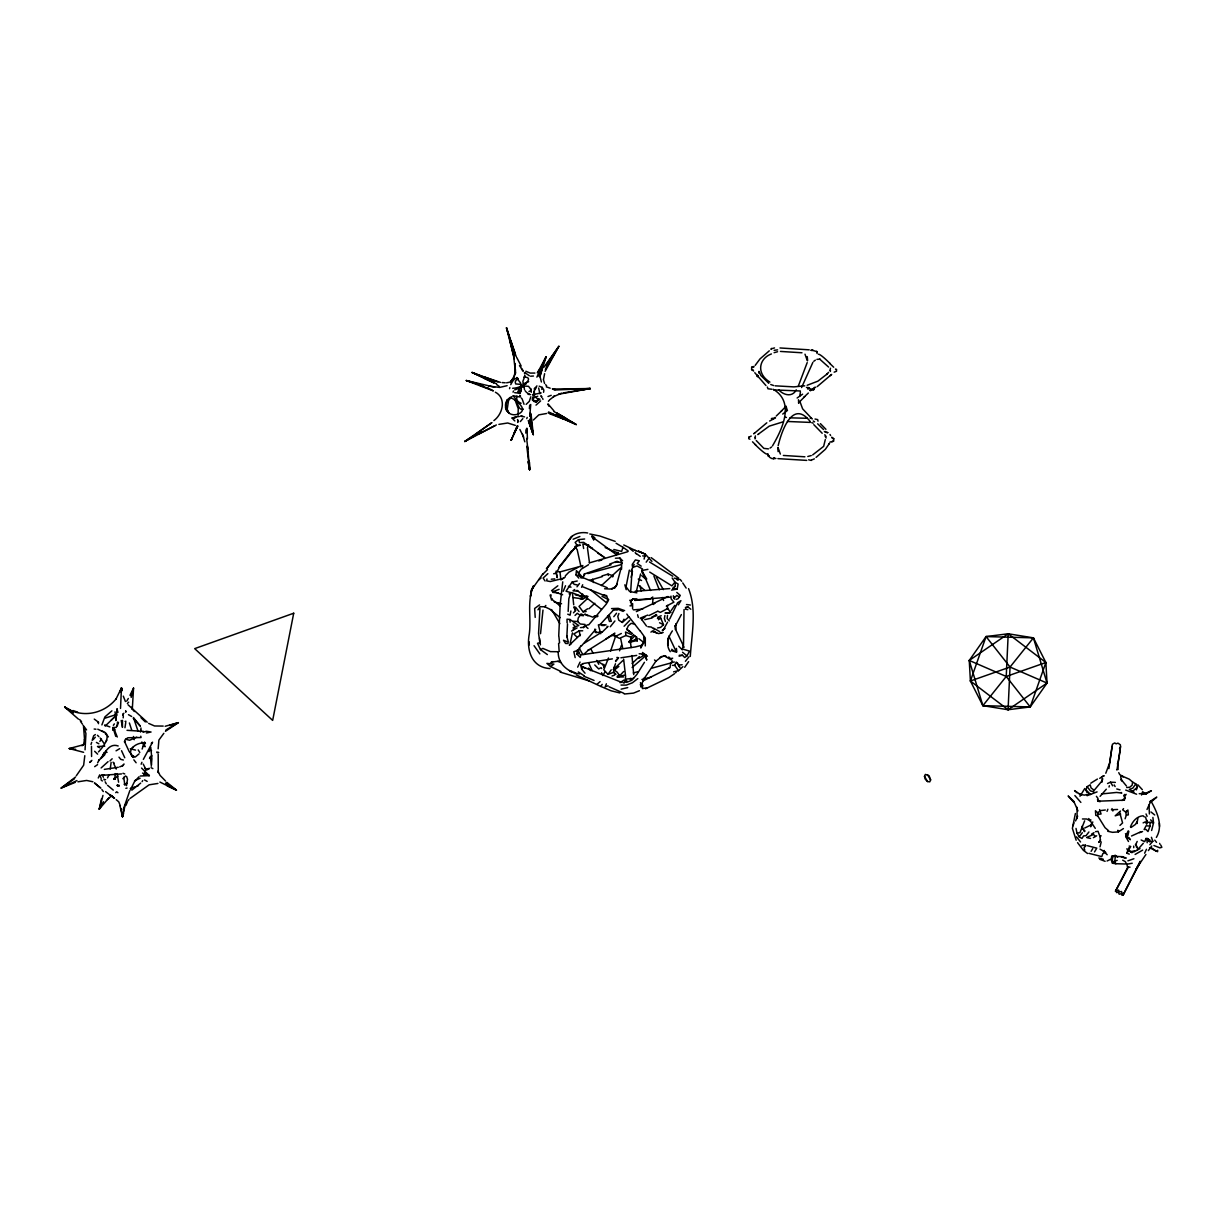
<?xml version="1.0" encoding="UTF-8"?>
<svg xmlns="http://www.w3.org/2000/svg" width="1223" height="1223" viewBox="0 0 1223 1223"><rect width="100%" height="100%" fill="white"/><g stroke="black" fill="none" stroke-linecap="round" stroke-linejoin="round"><path stroke-width="1.5" d="M632.597 608.855L632.612 603.52M645.285 645.927L645.316 637.993L640.256 630.976M768.564 456.118L767.922 453.809M814.38 458.854L811.338 460.138M515.296 369.789L514.807 363.43L515.418 373.596L515.464 371.899L513.645 378.304L510.129 381.759M84.8 755.707L83.653 765.201L76.315 775.749M550.014 668.553C531.302 667.575 526.287 649.52 529.299 633.942C531.439 618.242 526.67 600.218 533.702 585.817L531.409 590.067L542.997 573.679M758.963 373.229L758.979 371.41L760.889 375.522L768.763 383.319M529.758 416.493L530.736 404.492M85.06 749.806L85.931 733.632L83.913 726.6M127.391 801.936L125.984 805.33M558.743 635.593L560.195 604.33L562.748 581.842M567.503 624.097L566.845 636.77L566.692 635.884L568.374 642.136L563.497 640.271L565.607 643.497L568.099 643.497M630.64 592.222L632.077 570.163M122.407 727.379L122.483 720.378M158.195 754.301L158.287 772.615L157.996 771.101L160.03 775.351L165.564 781.038M621.513 569.368L621.712 562.962L619.893 558.04L615.414 558.223M1157.661 850.214L1157.615 851.712L1149.559 847.707M1150.904 800.958C1156.897 811.675 1163.486 825.586 1156.362 837.419M158.149 748.812L158.898 740.068L163.836 733.311M613.594 672.1L615.888 674.454L613.656 672.283L613.808 667.406M1137.482 849.649L1137.543 847.677M530.278 415.958L530.385 412.824M111.125 762.403L110.208 769.129M982.864 705.656L1006.239 676.472L1008.211 633.774L1033.42 637.856L1045.879 662.514L1047.026 683.076L1030.225 706.94L1008.073 709.737L982.864 705.656L970.405 680.997L969.258 660.435L986.059 636.572L1008.211 633.774L1045.879 662.514L1030.225 706.94L982.864 705.656L969.258 660.435L1008.211 633.774M1008.073 709.737L1010.045 667.039L1033.42 637.856L1047.026 683.076L1008.073 709.737L970.405 680.997L986.059 636.572L1033.42 637.856M1123.433 828.582L1118.326 831.9L1112.548 832.328L1107.793 831.288L1108.542 830.677L1105.057 827.696L1097.627 815.756L1097.75 812.852L1100.318 810.635L1105.317 809.993M115.757 720.561L117.255 709.233M527.434 438.767L526.991 428.249M117.148 711.648L116.919 708.82L117.974 712.382M117.316 785.686L117.362 784.769M558.59 643.42L559.171 651.492M774.449 457.647C773.165 460.582 768.182 456.668 768.457 455.399M534.298 391.727C533.992 396.955 534.634 390.58 534.038 392.231L534.375 391.07C533.06 395.228 530.95 404.492 537.203 401.006L536.224 402.046L536.775 401.297M112.745 730.314L112.975 727.517L116.231 727.395L118.509 722.319M525.814 433.095L525.982 429.915M531.027 413.848L533.32 434.685L528.244 420.498M815.038 419.03L817.667 419.611L818.019 421.186M1149.024 804.994L1149.391 813.952M541.82 389.449L542.186 387.309M550.931 595.983L551.007 594.821L550.09 595.142L551.252 598.873L560.272 605.935M540.535 633.682L542.981 610.063M116.231 720.087L115.023 711.817M568.16 611.424L568.833 598.75L570.774 592.62L566.035 591.213L572.043 582.163L577.241 580.986M123.187 717.886L123.324 716.204M507.239 399.676L505.512 408.054M640.409 682.633L642.687 685.293L642.396 688.595L646.936 687.83M626.91 680.89L623.73 683.046L625.243 680.569L625.61 676.426L623.638 659.151M642.687 685.293L641.02 686.791L643.833 678.23M652.593 603.26L652.96 599.209M578.8 578.097L576.002 574.886L576.415 570.637L581.873 576.537L581.185 578.127L578.326 573.22L581.215 569.199L588.553 564.69M529.36 408.574L529.712 405.103M546.971 578.983L546.757 580.864L550.289 581.552L563.681 578.28M1077.05 818.539L1077.096 807.302M799.781 396.084L800.438 391.895M106.202 750.876L104.658 754.897L100.928 758.52M520.004 393.424C521.518 390.015 519.607 395.274 518.155 390.886L518.093 392.552M667.498 615.383L667.131 618.425L669.302 620.917M543.532 379.268L544.617 373.688M773.181 389.25C795.837 402.52 781.405 430.603 772.493 445.891M1129.272 854.128L1126.887 853.18L1130.725 846.454L1129.165 846.071M1124.549 799.628L1124.732 798.283L1122.011 800.561M585.114 624.449L580.283 624.02L577.745 621.529L578.234 617.997L580.161 615.291L583.463 615.719M91.679 742.346L91.006 744.486M91.48 746.336L91.587 756.502M670.143 666.795L670.647 663.309L672.451 661.001M1108.879 768.625L1112.089 746.229M539.97 608.442L538.563 633.376L539.847 642.656L537.509 643.283L540.49 649.612L547.369 654.595M124.96 727.7L125.77 722.457M517.971 420.559L517.681 422.47L517.818 421.675M622.645 648.068L620.535 637.886L625.901 635.517L631.022 637.229L630.181 642.732L631.022 637.229L633.453 634.813M1118.755 772.646L1119.794 774.663L1123.295 776.819L1120.941 775.565L1129.272 779.173L1132.605 782.063L1132.131 785.197L1129.716 787.276L1126.704 787.505M539.893 376.822L546.115 356.703L538.181 371.502M830.493 368.23L829.897 370.431M1105.791 773.242L1109.704 762.724L1112.456 744.241L1114.688 742.927L1116.171 743.829L1117.96 743.141L1120.36 744.776L1120.558 746.794L1117.088 769.252M543.562 392.293L543.792 390.871M530.492 596.396L531.501 590.205L530.446 596.151M111.079 795.317L109.749 795.011L112.44 796.54L111.446 795.913L107.379 799.567L108.618 798.191L99.262 809.122L101.448 798.879M778.18 445.646C781.696 430.725 792.672 399.004 810.207 421.522M641.326 645.423L640.776 648.022L644.399 641.433L641.326 645.423L635.104 646.982L580.772 654.917L580.314 657.408L576.828 654.06L577.424 650.56L578.647 650.3L580.772 645.744M807.195 362.589L798.313 386.101M664.915 615.475L664.395 618.502L665.434 621.513M1137.894 818.202L1136.931 823.568L1137.222 821.474L1135.326 824.501L1131.03 827.482M1145.92 854.48L1136.748 868.085L1135.831 869.92L1140.233 862.123L1123.157 894.946L1123.478 893.157L1122.102 893.554L1121.522 891.506L1119.412 891.888L1118.556 890.099L1116.66 890.894L1116.339 889.656L1128.416 867.031M1120.13 750.448L1117.73 765.323L1117.608 763.244L1118.128 769.405L1116.645 769.879M123.752 809.978L122.499 816.765L119.93 805.651M570.881 611.011L570.086 615.184L567.732 614.191M671.503 590.097L677.16 589.073L678.123 584.059L674.928 582.148L672.146 577.975M772.233 418.174L771.881 418.954M813.127 390.061L813.478 389.281M125.128 805.147L122.499 816.765L121.887 813.402M813.662 389.296L814.594 387.324M690.276 656.445C691.729 634.263 696.942 609.818 688.549 588.615M754.881 437.635L755.462 435.908M830.31 371.44L830.493 370.6M101.891 724.918L104.888 716.907L111.905 710.838M151.27 766.286L151.912 758.826L150.704 747.299M540.169 375.369L543.165 364.851M115.191 773.593L114.901 779.28L113.999 778.608L115.008 779.25L113.968 778.868L115.176 779.112L114.121 779.036L117.928 776.055M572.471 632.903L570.208 643.115M140.477 732.042L140.859 730.33M631.144 577.287L632.474 571.416M509.563 388.669L509.838 387.523M621.376 567.105L616.346 585.802L611.913 589.211M103.466 801.692L99.262 809.122L102.961 795.424M131.182 697.4L133.552 688.106L129.99 695.306M1100.027 846.851L1101.204 841.867M1151.424 837.281L1152.83 841.271L1149.375 841.607L1149.742 840.094L1146.119 838.351M1109.032 787.046L1109.353 785.747M92.184 740.297L93.667 735.726L95.379 734.549M123.202 809.687L129.821 790.639M636.281 591.733L640.607 573.984M583.875 575.513L584.334 573.633M629.341 570.132L626.023 586.826L629.631 591.519L636.893 592.819M1151.623 830.478L1153.534 822.865L1152.892 817.453M530.813 396.818L529.314 401.343L526.15 404.37M97.611 762.862L99.155 759.88L98.589 760.66C104.352 755.386 107.945 742.376 118.188 745.969M1075.384 813.524L1072.388 828.368L1076.164 840.232M1073.137 825.708L1073.916 822.804M1084.648 820.847L1079.924 832.741L1076.959 832.985L1076.026 828.414M516.916 396.084C515.892 400.395 518.506 411.417 523.215 409.124M126.489 785.64L127.513 779.296L126.596 776.452M1111.875 856.39L1110.973 859.494L1112.12 861.97L1115.88 863.713L1125.328 864.004M122.728 715.272L123.278 713.865L122.866 714.844M786.068 406.235L781.252 411.142M131.044 695.902L133.552 688.106L132.298 709.309L132.115 706.909L132.359 709.187L134.362 711.526M630.823 571.37L634.171 564.445M123.584 813.371L122.499 816.765L122.973 814.335M603.443 594.668L606.669 595.677L607.831 599.392L606.379 603.963L588.645 624.922M109.015 774.862L107.517 777.889M513.079 392.186L513.477 391.008M1141.533 795.026L1142.649 791.709L1146.043 794.063M616.086 543.257L623.011 547.323L621.636 551.39L613.808 549.494M801.585 387.569L812.882 362.344M1125.084 818.783L1126.337 815.16L1125.71 812.103L1122.653 809.809L1123.54 808.632M98.467 751.916C104.169 746.045 112.654 733.999 102.228 731.14M608.488 658.02L603.81 669.791L607.984 674.362L613.656 672.283M619.572 650.804L621.422 645.392M613.61 669.18L615.475 663.768M532.311 588.66L533.167 586.184M511.81 438.507L511.168 440.326L512.192 438.354M610.613 651.049L615.077 637.825L614.909 635.119M770.979 349.381L771.438 348.387M1128.844 831.288L1127.912 835.569M526.746 418.618L527.205 417.41M1136.335 789.905L1137.375 787.123L1135.785 783.867L1132.605 782.063M1126.887 853.18L1128.951 847.692M1150.033 826.106L1148 831.548L1145.997 829.423L1144.086 829.561L1146.089 825.77L1150.033 826.106L1149.956 822.406L1147.541 822.33L1147.021 820.312M755.034 438.904L755.462 437.803M1107.044 811.384L1107.855 809.244M1086.972 792.519L1085.886 789.844L1087.125 786.649L1090.213 784.814L1091.023 787.872L1093.515 789.783M119.869 692.05L121.459 687.938L122.3 690.001M141.165 764.222L141.914 762.296M1097.52 799.781L1098.025 798.497L1096.404 796.295M1145.813 838.963L1144.713 841.714L1141.151 839.987M618.93 613.518L617.783 616.361L618.762 620.168L622.262 622.446L628.744 616.958L626.833 614.068M525.019 375.751L522.863 381.362L524.529 389.617M563.253 591.29L565.53 585.725M668.752 656.996L671.213 659.166L671.534 658.371M1090.626 825.938L1091.894 822.85M588.645 544.831L587.437 547.766L589.455 562.595M551.42 599.973L552.001 598.597M1123.157 894.946L1140.142 861.252M517.314 425.757L511.168 440.326L517.65 425.986M807.532 388.929L809.443 387.844M606.394 683.795L605.156 686.715L608.06 685.797M1090.748 826.763L1092.796 821.963M514.562 432.942L517.1 427.041M510.74 384.649C512.162 382.111 514.883 376.149 518.2 379.099L516.717 378.106L520.524 382.891L521.365 389.51L519.423 393.133L514.684 392.69M1075.567 820.939L1077.662 816.108M540.719 369.224L546.115 356.703L536.882 377.127M644.108 559.079L645.316 554.172L638.559 551.206L645.316 554.172L651.935 561.342M630.38 601.945L632.933 598.811L636.923 598.873M568.298 541.789C570.942 533.916 580.268 531.592 587.682 532.983M632.566 633.606L626.726 629.371L628.301 625.794L631.19 623.317L634.706 624.173M513.859 433.813L517.222 426.231M545.137 371.318L558.88 346.277L544.174 367.007M537.998 376.394L539.756 372.434M581.567 587.3L582.698 584.762M607.602 601.991L608.687 599.576L607.831 599.392M1128.477 841.5L1125.649 836.501L1128.141 830.937M1137.191 841.439L1136.075 843.916L1136.549 847.325M582.668 594.072L581.2 597.313L586.857 595.8M924.481 776.376L925.352 774.419L929.128 775.81L930.627 779.907L929.755 781.849L927.538 781.543L925.337 779.311L924.481 776.376L927.538 781.543M534.359 389.097L536.928 385.857M773.44 458.335L774.098 458.38M1146.991 809.504L1149.972 802.93L1156.775 797.106L1149.651 801.707M130.509 789.676L134.423 781.772L138.979 776.788M593.614 540.077L594.73 537.646L591.947 535.857L593.002 539.022M1125.649 836.501L1126.689 834.254L1125.466 833.75M518.032 415.239L518.246 408.711L514.883 399.493M682.893 666.657L678.505 670.663L674.683 665.327L676.227 662.04L679.835 667.406L677.267 662.606M516.763 428.539L517.864 426.185M577.669 667.162L580.069 662.086M669.7 619.021L677.588 602.756L680.921 600.661L678.368 604.85M675.249 626.084L681.364 614.573M808.479 388.654L807.944 388.195M1130.465 826.855C1132.483 821.428 1136.993 816.123 1143.123 815.787L1144.315 816.903M1144.621 853.195L1146.501 849.282M667.59 622.125L663.111 630.288M672.39 630.885C668.14 636.984 665.388 644.964 670.28 651.676M834.147 372.174L836.517 371.242L836.486 369.392M1079.985 796.249L1084.786 788.499M545.351 369.468L552.582 356.397M106.844 740.16L105.988 741.673M583.463 627.781L584.288 626.176M622.262 622.446L623.944 619.19M522.832 418.648L520.325 421.568M688.625 661.658L684.712 667.299M524.606 376.103L524.01 377.234C534.711 376.424 524.422 387.981 512.651 388.287M676.166 599.423L678.092 598.704L680.248 595.402L676.793 592.421M1119.519 748.659L1120.558 746.794M580.742 566.264L559.996 571.921L556.006 571.233L557.245 577.76L556.251 573.159L560.44 565.347M585.037 673.2L581.72 669.21L583.34 666.78M679.254 655.253L682.434 655.238L684.727 657.515L686.944 655.91L689.543 651.11L682.388 648.985L683.504 644.689L684.024 609.62M142.128 749.072L144.559 742.009L144.497 742.865M559.996 571.921L560.883 579.885L565.225 576.996M1143.306 843.289L1138.965 848.196M1151.73 846.01L1148.366 850.581M674.79 605.37L671.198 610.476M604.942 671.931L602.908 675.539L601.548 672.726M582.744 577.913L585.053 573.786L611.057 564.781M1123.509 894.12L1121.965 895.236L1121.308 893.677L1119.213 894.242L1118.342 892.27L1116.523 892.576L1116.37 890.619L1115.468 891.185L1127.575 867.611L1126.903 864.157M143.351 759.391L152.585 742.178L151.27 743.37M1105.791 852.446L1100.012 849.098M99.262 809.122L100.928 806.186M1135.785 783.867L1132.834 788.116L1129.349 789.401L1133.981 792.107M628.775 642.09L635.104 639.828L636.709 637M150.398 747.177L149.023 751.625M126.733 701.176L128.308 698.471M512.865 395.977C513.263 394.846 517.176 402.382 521.105 403.284M546.467 367.374L558.88 346.277L545.748 365.417M534.665 390.275L536.484 387.156M534.42 389.159L534.543 388.257M616.621 554.692L617.951 552.414M1115.468 891.185L1116.339 889.656M112.164 758.795L109.978 760.92M546.941 365.387L552.001 356.887M142.128 781.604L142.709 780.641M604.59 588.767L610.246 589.043L615.123 587.56L617.279 583.998M573.327 629.555L575.055 626.68L578.769 625.595L569.949 619.48L567.029 619.174L567.09 622.889M99.843 741.444L101.463 739.135M1091.115 851.315L1092.766 848.609M1094.509 851.927L1096.297 849.022M644.445 662.316L636.831 674.5L631.741 680.309L626.466 682.434M643.222 679.973L655.91 661.2L662.086 656.292M1119.916 825.433L1122.576 822.941L1119.641 812.21M115.742 792.657L116.689 791.801L117.928 792.718M565.332 575.834L568.909 572.165L577.684 567.564M123.997 763.947L122.881 765.629L119.701 766.867M538.731 398.576L537.539 400.257L538.303 399.248L537.524 400.089L538.609 400.074L534.818 396.206M1126.154 794.323L1124.64 796.601L1125.267 797.977M1082.34 832.71L1079.206 836.868L1081.973 838.458L1083.593 835.875L1085.642 835.768M537.967 609.818L540.062 606.715L544.724 606.761L550.35 609.406M115.971 699.143L121.459 687.938L122.025 690.552M612.616 576.92L613.365 575.804L608.045 574.122L601.991 575.926M576.048 674.806L600.783 686.424L602.175 684.376M675.662 672.788L676.411 671.702M646.172 562.167L649.428 557.673M537.279 372.801L539.19 370.034M128.018 800.836L128.965 799.475M796.265 389.816C792.366 397.674 783.301 395.09 778.684 389.755M101.112 767.952L108.083 761.639M113.372 725.315L114.381 723.894M548.424 401.343L549.112 400.38M139.025 753.888L135.249 757.052L131.794 755.692L133.445 756.899L129.118 751.411L124.471 741.413L124.624 742.254L125.205 739.579L127.895 737.759L141.058 737.53L140.783 736.2M607.984 674.362L611.21 669.852M123.141 714.217L123.875 713.223M836.486 369.805L835.447 369.01M577.011 586.811L579.473 583.524M615.612 661.582L618.548 657.714L616.866 657.424M1100.639 839.926L1098.713 842.418L1100.257 840.874L1100.119 836.761L1098.376 832.313M1086.192 835.477L1088.913 831.976M565.271 544.831L547.323 568.038M1126.582 810.987L1125.71 812.103L1127.881 810.023L1128.34 814.87L1126.337 815.16M533.381 420.009L538.839 414.857L546.589 413.496M613.793 616.682L616.53 613.212M510.388 382.539L514.379 375.813L515.326 369.438L515.296 370.798L513.614 355.954L506.475 327.764L515.25 353.814M828.567 372.327L826.656 374.452L827.482 373.596M561.296 564.98L576.95 545.168L580.436 545.213L574.871 546.589L577.195 549.693L580.849 566.111M612.891 635.578L614.848 633.132L606.104 638.788M685.4 661.291L688.931 656.873M610.277 626.757L614.909 620.978M624.097 626.237L629.784 620.351M581.429 646.004L595.723 629.341M600.019 624.693L614.068 609.375M632.933 598.811L631.618 600.417L629.723 600.294M546.421 568.68L571.982 536.316L569.307 539.481M1093.209 791.48L1102.305 780.549L1101.755 782.17L1102.733 778.73L1101.755 778.99M1106.295 789.202L1100.104 796.326M559.033 567.136L571.768 550.916L570.346 552.704L576.568 546.696M829.087 443.796L829.591 443.215L825.342 449.33L816.077 457.402M544.724 606.761L545.855 605.446M1149.865 844.711L1152.83 841.271M95.333 737.163L93.147 739.67M1124.747 794.4L1123.723 795.546L1124.885 798.069M116.078 715.776L116.812 714.966L113.066 718.467M116.063 698.945C103.512 714.263 81.605 718.467 64.697 707.093L78.425 719.124M91.878 760.354L89.707 762.449L91.114 761.317M536.01 405.119L540.627 400.899M573.449 612.83L575.559 610.567L574.091 606.608M1132.544 791.403L1137.375 787.123M520.57 386.774L518.888 390.687L518.69 389.755L521.197 391.268M623.684 671.488L619.694 675.753L617.141 672.1L613.396 669.409M493.893 420.605C503.249 413.634 506.291 397.872 495.391 392.231M622.889 660.542L613.396 669.516M632.092 663.539L639.354 656.629M1086.039 845.597L1084.021 847.738L1084.786 850.184M580.436 634.554L569.291 645.194L571.324 643.543M615.551 660.879L618.548 657.714M672.65 588.553L675.356 586L674.928 582.148L671.901 585.863L649.719 572.089M122.866 778.715L125.556 775.948M776.253 416.019L781.711 410.806M808.357 393.011L803.664 397.429M625.243 680.569L626.757 678.994L633.636 678.413M1090.901 819.899L1090.014 820.816L1086.819 819.013L1082.447 818.967M140.66 783.117L131.809 790.165M757.878 434.639L758.719 433.783M1100.119 836.761L1101.097 835.752M144.497 771.193L145.461 770.2M675.356 586L673.124 588.263L677.16 589.073M105.178 726.08L114.519 717.075M122.438 765.827L123.569 764.696M98.268 777.996L99.675 774.893L101.188 778.485M111.201 720.164L112.134 719.246M144.818 745.174L143.213 746.183L145.323 746.626M532.311 398.591L537.753 396.221M628.912 641.723L634.813 635.914M542.569 574.458L547.507 569.612M131.916 748.277L133.032 747.177M575.024 615.459L577.256 613.289L580.161 615.291M595.188 632.398L602.068 632.245L608.045 626.421L607.174 626.528M549.784 399.707L554.416 396.099L553.3 396.741L559.63 394.051L590.312 388.547L552.444 389.052M670.525 611.959L669.363 613.075L665.006 613.044L670.877 612.387L667.177 608.091M588.905 608.809L594.837 603.275M127.345 703.47L128.69 702.201M754.285 433.401L766.806 422.806M817.239 386.575L831.074 374.834M830.127 375.721L831.686 374.406M657.439 618.425L660.71 618.058L663.493 624.724L660.603 627.399L657.531 627.965M547.889 573.633L543.104 578.036L545.076 580.986M583.692 654.427L588.966 649.612L588.049 650.33L611.974 635.349L616.82 636.052M1120.482 811.017L1115.193 815.833L1120.65 814.151M620.092 568.389L601.471 585.557M587.376 598.643L579.045 606.394L583.081 611.836L586.123 611.531M653.357 604.498L655.161 602.893M769.282 350.833L760.018 358.905L755.157 365.402M577.073 627.919L571.584 631.068M749.026 436.84L748.705 438.675L749.913 439.225M632.108 667.483L645.606 655.803M827.008 374.085L817.897 381.163L807.165 385.276M758.352 434.15L769.267 426.139L782.582 422.011M632.245 564.476L635.379 559.935L639.339 560.776L637.229 563.482L641.188 566.127M539.985 399.141L536.316 401.557L532.387 400.12M802.624 394.173L797.121 397.995M782.735 414.062L787.49 410.424M597.191 684.1L600.096 681.608M619.067 674.775L617.37 676.227L618.639 677.114M130.035 798.466L149.145 784.814L157.92 783.454M650.926 632.138L652.073 631.19L658.677 633.606L663.111 632.413L660.955 632.688M636.357 611.622L668.003 596.488M581.72 669.21L580.696 665.343L582.897 663.493M652.776 597.007L650.239 599.087L634.813 600.432M674.546 673.705L668.736 677.618L645.499 688.809M491.998 422.608L464.694 441.518L496.37 424.947M75.52 777.033L61.15 788.071L75.245 782.368M584.64 538.991L578.525 539.649L575.162 542.401L576.95 545.168M816.704 351.613L812.607 350.313M614.772 669.715L618.869 666.428M753.674 433.829L754.652 433.049M150.643 756.624L151.82 755.692L149.527 758.352L150.184 756.93L151.453 764.528M632.612 567.487L637.03 565.943L642.564 568.97M557.81 585.802L551.527 590.709L553.331 591.55L559.094 589.333M97.565 764.635L94.675 766.668M491.325 422.99L477.016 433.187M538.747 579.855L541.101 578.02M165.441 731.308L178.375 722.64L165.151 726.279M645.24 616.713L641.571 619.694M637.84 678.566L632.398 682.77L626.314 685.109L621.039 685.079M804.719 396.604L798.527 402.917L798.971 401.633L798.726 403.024L798.466 399.738M658.448 619.771L660.71 618.058M569.108 593.858L570.774 592.62M550.564 666.581L553.897 664.12L546.895 663.386L550.564 666.581L560.822 671.427M574.703 589.532L573.037 590.755L578.143 591.259M539.557 604.896L534.65 608.473L535.2 617.386M74.572 778.684L61.15 788.071L76.942 780.564M770.031 448.092L771.575 446.991M550.044 663.661L552.964 661.551M813.799 361.259L815.359 360.158M119.732 748.629L116.063 750.83M1142.649 850.123L1135.112 854.449M1104.262 850.459L1103.375 851.07L1107.182 854.739M514.7 389.862L525.233 386.101L528.565 386.33L531.088 389.74L530.644 388.562M671.213 659.166L672.665 658.157M1099.722 778.348L1103.1 776.024M584.64 642.946L601.777 632.108M530.95 390.565L528.978 391.498M583.081 611.836L587.606 608.779M668.507 668.553L669.944 667.59L643.145 680.844M1140.019 848.624L1133.752 851.927L1129.93 851.315L1132.07 852.676L1129.563 850.994M620.076 682.679L623.99 680.049M1081.805 845.796L1083.211 844.864M616.927 635.685L621.33 633.483M146.5 770.077L149.206 768.701M582.698 630.793L579.213 630.808L573.786 633.973L577.409 637.458M1090.794 783.194L1097.428 779.036M662.224 630.258L665.067 628.439M1112.288 857.033L1114.963 855.32M480.929 431.153L464.694 441.518L481.556 431.688M573.006 627.949L575.055 626.68L573.098 624.005M165.946 729.948L178.375 722.64L169.386 725.484M656.506 614.527L651.706 617.416L656.858 615.49L655.987 614.787M1083.838 845.659L1085.413 844.711M638.849 658.387L644.552 654.962M1145.752 794.094L1151.378 790.731L1143.306 794.308M771.392 353.951C759.009 358.461 755.875 373.55 769.909 382.096M1084.663 828.047L1092.139 824.424M1091.497 834.162L1093.989 832.664M507.117 385.673L499.687 387.416L488.879 386.132M583.264 627.2L587.728 624.754M1117.195 860.38L1112.12 861.97L1112.762 856.1M810.283 390.794L813.066 389.235M775.076 417.44L772.294 419M1093.408 837.648L1096.679 835.783M140.11 778.256L134.561 780.717M136.747 737.148L129.623 740.251L125.663 739.242M809.809 390.366L811.124 389.648M775.55 417.869L769.619 421.033M528.672 381.683L523.23 383.946M815.741 387.202L812.622 388.868M478.269 434.104L495.04 425.619M587.881 615.796L584.701 614.175L593.002 617.218M1133.904 858.745L1127.896 860.824M576.828 654.06L578.265 653.296L579.916 654.122M666.306 606.165L673.919 602.175L671.121 598.842L670.999 596.151M1131.535 835.997L1140.937 831.732M540.49 649.612L542.859 648.404L550.457 651.63L558.529 651.737M1105.286 852.339L1102.856 853.578L1101.77 856.604L1088.974 853.348M812.684 454.91L823.66 446.349L825.296 439.592M649 615.536L657.791 611.21M670.647 663.309L671.886 662.713L651.721 668.201M1097.077 791.893L1087.064 795.699M580.099 598.781L582.882 598.888L588.018 596.457M768.059 455.98L768.885 455.72M829.989 442.023L833.582 441.289L833.704 438.66M1143.123 822.88L1145.401 821.841L1146.715 824.287M1107.534 783.515L1110.484 782.185L1115.361 782.399M666.917 608.932L660.359 612.371L657.943 611.317M1101.77 776.957L1104.338 775.795M523.75 384.817L526.379 383.762M751.212 436.061L749.026 437.253M1086.727 837.403L1093.561 834.453L1095.212 836.41M677.404 580.115L678.918 579.473L676.227 578.418M541.147 392.935L532.555 394.693M639.446 690.689L633.545 693.105L624.25 694.022M573.144 539.221L579.885 536.484M143.045 732.241L146.439 731.278L151.056 732.011L146.408 732.99M640.195 618.15L647.762 615.077M657.684 617.172L661.2 615.735M808.8 388.517L813.968 389.678M1107.09 860.992L1110.255 859.417M609.574 564.139L617.034 561.296L622.11 563.222L621.376 562.458M1139.576 832.68L1142.572 831.533M674.362 661.979L672.054 662.438M511.688 396.695L508.523 400.533L507.224 409.201M659.625 657.668L665.052 655.65M547.996 396.512L551.221 395.319M105.285 718.069L116.43 714.507M137.098 786.099L138.505 785.579M135.157 786.771L130.28 788.483M149.405 768.319L146.898 769.007M612.02 676.029L614.649 675.065M582.897 565.53L580.13 566.524L582.683 566.753M970.405 680.997L1010.045 667.039L1047.026 683.076M969.258 660.435L1006.239 676.472L1045.879 662.514M1127.713 864.08L1132.223 863.239M774.113 352.683L777.568 351.735M811.246 455.552L807.792 456.5M127.054 783.377L124.089 784.279M516.182 416.707L515.28 416.997L519.378 416.477M589.18 562.947L627.827 551.695M515.586 416.905C511.657 418.388 511.673 417.639 514.822 420.941M577.424 650.56L573.847 651.676L575.162 657.607M827.956 432.575L826.656 432.606M140.309 776.009L149.344 775.657L141.578 768.09M602.358 576.583L589.715 580.329M558.605 394.142L561.892 393.164M533.457 376.027L530.583 376.21M646.401 655.238L642.35 654.565L644.292 654.03L639.17 653.77M598.704 560.914L601.823 559.981M621.406 564.552L587.82 573.587M647.915 569.337L642.243 570.438M679.117 656.216L682.434 655.238M1131.046 851.789L1134.501 850.78M641.922 679.484L651.095 677.129M768.472 448.887L763.855 448.382L756.242 440.54M636.587 640.638L629.799 642.213M753.551 366.472L751.656 367.129L751.656 369.575M831.823 441.763L833.505 440.907M633.3 672.956L637.993 671.687M580.696 665.343L583.875 663.401L612.387 658.876M624.25 675.172L617.08 677.053L623.577 676.915M77.951 781.803L86.634 780.457L92.872 781.757M816.918 359.363L820.129 359.195M498.892 424.381L507.683 422.99L515.311 425.375M613.182 610.246L617.615 609.13L623.226 611.424M811.231 350.466L813.188 350.389M673.628 671.84L678.505 670.663M1089.632 793.895L1084.541 795.118L1079.42 794.262L1081.422 795.195L1074.589 790.593L1077.02 792.794M125.847 788.315L127.085 788.025M621.101 689.161L627.735 687.601M644.766 619.664L652.149 617.936M1101.526 793.941L1116.523 792.443L1121.766 793.054L1121.216 792.489M553.652 573.755L556.251 573.159M118.295 767.28L104.337 769.389M119.243 786.114L117.393 785.548L118.371 785.334M135.524 750.096L130.28 748.766M754.041 366.808L751.855 367.328M157.278 752.802L158.73 752.512L156.743 752.023M131.641 716.479L128.461 714.675M506.612 382.799L508.951 382.34M685.384 607.602L688.09 607.082L690.827 609.253M804.749 385.826L793.865 386.881L775.137 385.826M685.69 607.541L688.09 607.082M521.288 384.465L515.693 383.93C513.431 379.772 520.249 378.992 516.779 377.708L517.543 378.381L516.855 377.479M771.789 389.235L767.983 388.776L767.341 387.049M614.986 562.442L618.272 561.846M103.924 752.695L107.104 752.283M773.349 458.732L775.932 458.411M563.62 392.858L590.312 388.547L584.258 388.807M774.113 350.313L777.568 349.854M614.022 587.759L615.123 587.56M513.37 395.809L520.188 397.016M620.902 657.791L636.709 655.406M581.491 389.877L590.312 388.547L554.141 390.015M534.879 373.061L530.247 373.091L525.844 371.272M1095.533 831.655L1098.055 831.304M104.781 746.168L97.504 746.473L99.736 747.788M125.082 721.371L125.954 721.264M551.267 662.117L559.767 661.031M587.499 544.785L582.851 544.052L583.646 548.516M653.663 628.209L659.747 631.634M1124.472 800.163L1097.811 801.218L1100.241 801.615L1097.612 799.903L1097.979 801.203M580.482 627.628L582.576 627.399M1098.254 814.304L1101.067 813.998L1099.569 809.565M551.252 579.228L554.753 578.876M629.983 605.859L631.542 605.706L630.869 600.829M163.179 726.08L154.541 725.973L148.656 723.389M669.761 588.584L635.134 591.305M635.18 599.881L669.807 597.16M101.127 775.382L121.52 773.93M117.393 785.548L119.365 785.38M633.392 609.849L642.717 609.161M679.269 664.991L682.159 664.777M780.457 351.429L801.982 352.774M804.902 456.806L783.377 455.46M511.673 418.021L514.929 418.205M1111.401 809.764L1117.577 809.473M787.429 421.476L810.222 422.409M102.763 754.469L104.215 754.362M810.987 350.16L812.286 350.099M611.546 608.595L618.211 608.351L624.632 610.598M143.58 774.939L145.858 774.862M103.252 775.199L102.319 775.229L104.49 775.168M1139.225 793.696L1145.492 793.498M672.467 665.388L674.683 665.327M72.325 748.491L69.191 748.537L83.623 752.313M1111.554 856.207L1122.852 856.696M807.272 418.281L789.951 417.838M1127.163 837.465L1128.737 837.465L1130.373 839.727L1127.285 837.174L1126.689 834.254M601.64 625.488L604.514 625.488M1127.973 867.138L1130.037 867.153M780.014 347.959L809.213 349.839M594.775 615.918L598.108 616.04M606.119 624.892L599.438 624.617M773.746 389.923L800.377 390.978M810.207 418.266L811.613 418.312M521.044 416.324L524.56 416.875M143.534 731.369L127.024 730.314M502.103 382.57L505.206 382.784M573.266 621.223L577.745 621.529M123.37 760.018L120.771 759.361L118.983 757.144M806.461 387.416L808.755 387.63M806.767 460.398L777.904 458.625M552.689 592.36L558.238 592.865M1126.368 858.042L1123.111 857.017M642.671 555.884L645.392 556.144M647.884 626.711L651.263 627.047L654.076 629.096M663.585 656.078L666.443 656.384M528.336 394.356L530.599 394.601M94.156 729.03L95.929 729.214M589.776 533.977L599.881 536.026L615.184 541.376M757.893 375.507L757.037 375.415L757.817 375.599M593.644 616.361L597.206 616.774M75.597 749.317L69.191 748.537L83.317 744.792L81.926 745.694L84.57 743.401L83.607 744.44L84.555 739.319L84.601 740.221L83.531 726.6M686.485 604.544L690.399 605.033M98.834 743.783L96.418 742.422M1149.956 822.406L1153.534 822.865L1150.598 819.807M784.983 417.257L786.42 417.44M635.104 639.828L636.098 639.965M573.113 597.573L582.882 598.888M1112.181 863.178L1115.88 863.713L1114.81 861.772L1115.345 855.397L1117.623 857.216M494.673 387.217L466.253 380.506L493.266 390.886M635.043 550.396L641.922 552.796M132.68 756.242L134.178 756.655M558.223 652.409C558.024 664.211 568.71 672.696 579.641 673.904M577.103 584.9L574.26 584.365L572.043 582.163M1097.627 815.756L1095.777 815.389L1095.456 810.742L1097.75 812.852M575.33 594.882L582.179 596.289M808.648 459.817L811.338 460.444M1154.711 814.961L1150.965 811.965M539.19 386.178L542.263 387.508L543.853 390.015M109.856 726.921L104.567 725.025M1087.018 837.663L1090.534 838.443M685.293 609.1L687.861 609.681M554.233 601.945L561.571 603.765M1096.878 848.166L1087.507 845.72M772.37 418.847L771.392 418.556M520.876 415.851L522.909 416.386M774.526 347.913L771.438 348.8M1116.752 788.957L1120.023 789.844M589.364 680.966L560.119 672.069M1098.804 857.996L1103.329 859.249M674.286 578.112L678.918 579.473M500.406 382.371L484.247 376.929M480.532 384.603L466.253 380.506L482.902 385.719M550.182 388.195L546.253 386.835M576.002 574.886L579.549 575.926M552.506 388.715L555.288 389.541M1093.744 791.862L1090.412 790.868L1087.125 786.649M773.624 385.535L770.75 384.511M811.736 422.699L813.219 423.143M671.473 650.682L676.472 652.195L668.828 636.036M548.133 412.778L551.023 413.664M582.331 596.763L571.691 592.544M532.341 399.294L535.292 401.175M613.839 608.932L617.355 610.032M562.626 594.775L553.469 591.489M549.417 413.649L564.307 419.397M622.201 682.556L582.928 666.963M568.405 586.321L571.019 587.178M1136.595 794.216L1125.726 790.073M619.878 692.952L611.133 690.796L600.783 686.424M72.952 710.548L77.722 712.168M1121.124 856.727L1124.977 858.057M497.944 381.973L472.032 372.434L493.863 382.799M557.764 661.383L561.311 662.652M572.685 671.702L569.536 670.586L571.936 672.375M122.973 773.288L124.731 773.93M819.563 358.996L828.598 367.068M478.866 384.939L488.481 388.517M1099.63 859.249L1105.118 861.313M581.429 577.027L607.22 587.697M582.836 586.811L605.584 596.044M142.541 773.089L149.344 775.657L144.681 772.584M605.171 547.598L618.441 553.239L616.912 552.506M594.057 680.447L583.967 676.273M609.1 686.791L623.837 693.288M149.527 749.837L151.56 750.708M105.591 779.617L104.291 779.953L103.894 778.959M1153.916 845.506L1159.908 847.86L1161.85 847.31L1160.749 845.017M494.413 381.316L472.032 372.434L496.553 383.823M548.546 411.952L576.293 424.58L557.199 413.359M94.263 719.093L98.696 722.365M638.223 579.091L641.555 580.497M552.475 414.093L576.293 424.58L554.065 411.616M623.776 544.969L635.822 550.671M827.543 432.636L825.097 431.398M527.725 393.546L529.406 394.28M631.313 634.477L625.519 632.001L625.901 635.517M151.086 767.677L152.86 768.594M529.36 375.797L524.805 372.511M484.935 377.769L489.919 380.047M97.764 729.183L103.42 731.889M580.925 613.885L583.6 615.108M159.877 782.047L176.448 790.15L166.848 782.353M483.651 378.06L493.419 382.677M488.13 388.134L493.022 390.672M167.261 785.9L176.448 790.15L171.189 786.511M616.423 636.908L619.633 638.437M556.664 414.536L565.836 419.015M659.549 622.767L663.493 624.724M147.173 781.405L144.497 779.907M582.148 666.596L585.389 668.232M144.757 768.426L145.751 768.931M601.991 596.304L607.816 599.301M165.609 783.683L169.737 785.823M824.348 431.581L825.571 432.223M664.731 656.155L671.442 659.961M70.644 710.196L64.697 707.093L73.395 712.978M679.438 596.916L676.716 595.433L675.172 597.191L673.384 597.038L674.622 599.071L673.338 595.754M1122.683 860.182L1125.328 861.649L1126.551 864.019M767.111 454.1C764.772 454.589 752.237 441.686 755.829 445.111M818.401 354.227C820.771 353.737 833.215 366.686 829.546 363.124M813.219 421.018L814.61 421.828M557.199 413.175L566.066 418.404M586.153 544.755L592.467 548.607L583.661 542.339L579.564 542.66L578.525 539.649M616.209 554.508L591.825 536.622M672.772 576.232L649.52 561.984M638.849 638.666L643.848 642.518M145.43 743.508L144.146 742.682L145.323 743.248C137.756 741.321 124.96 749.989 133.261 757.526M753.185 370.049L751.564 369.468L753.643 371.058M832.175 438.17L833.811 438.767L831.716 437.161M506.032 409.766L509.272 413.129L506.628 410.041L507.193 410.79C504.503 407.549 504.488 400.196 510.557 397.414L509.899 397.582C513.003 398.056 521.701 403.972 522.634 409.185C522.466 414.689 510.236 417.7 507.362 410.699L508.08 412.029L507.193 409.017M590.357 547.216L603.887 557.077M597.925 553.193L604.666 557.596M578.311 671.931L584.074 675.707M599.285 662.255L603.979 665.373M527.052 392.828L528.581 393.852M1085.886 789.844L1090.549 794.507M623.011 547.323L628.118 550.9M496.645 384.572L499.336 386.453M576.981 590.312L601.426 609.329M114.595 798.176L111.614 796.02M113.02 762.204L114.167 763.014M540.734 395.809L541.667 396.818M1147.342 838.366L1149.742 840.094M636.266 553.515L640.225 556.373M1151.867 848.089L1155.811 850.948M113.28 790.104L107.563 785.304M94.446 783.148L100.882 788.055M560.18 617.676L550.503 609.788M651.14 557.612L678.75 578.234M626.726 629.371L630.304 632.031M642.488 652.471L647.456 656.216M114.014 798.023L105.56 791.648M169.829 785.579L166.022 782.628M633.728 635.043L636.388 637.076M102.319 780.977L100.974 779.754M671.702 649.275L674.255 651.263M590.296 589.578L606.746 602.954M97.626 754.148L94.645 751.274M1118.663 830.952L1117.853 830.295L1118.326 831.9M629.463 548.21L633.193 551.283M682.556 652.256L686.944 655.91M1087.614 853.532L1083.425 850.382L1077.555 842.647M639.125 585.542L644.613 590.281M116.2 799.659L118.738 801.814L120.404 805.972M1146.043 838.519L1149.375 841.607M752.512 441.809L755.248 444.469M108.419 736.873L105.239 733.555M656.858 633.376L654.504 631.313L653.113 630.885L653.174 631.924M641.739 575.636L645.882 579.274M585.389 626.145L588.003 628.454M94.859 783.041L100.026 787.719M813.799 424.656L822.192 433.263M812.179 418.985L802.609 408.834L799.842 401.297M133.429 717.534L140.37 726.172M654.534 659.961L655.91 661.2M141.027 717.748L145.354 721.922M817.652 423.8L823.568 429.533M602.022 631.832L602.068 632.245M147.219 722.197L128.048 704.784M1082.921 829.087L1085.076 831.09M765.934 385.52L754.774 372.709M553.958 410.913L547.996 403.88M1074.191 801.722L1068.153 795.959L1074.513 802.991L1077.967 810.895M833.689 367.221L830.111 363.766M579.091 648.037L582.286 653.602M133.276 718.329L140.018 725.881M1126.459 785.992L1121.048 779.387L1121.751 780.947L1120.665 776.743M545.626 384.695L546.62 385.704M519.683 395.289L520.585 396.176L520.081 395.549M97.443 735.268L98.849 736.674M927.569 774.725L930.627 779.907M678.734 646.203L682.327 649.841M619.893 558.04L622.614 560.807M594.76 664.945L598.689 668.935L601.089 667.727L601.655 668.553M86.588 729.917L83.088 725.285M820.419 423.647L825.938 429.319M756.747 375.92L757.557 376.76M575.009 673.078L574.26 672.268L574.351 673.583M79.556 719.46L81.528 721.585M1137.787 784.738L1142.343 789.691M115.145 729.841L112.975 727.517L115.757 736.368M100.164 738.004L104.2 743.553M1074.864 795.562L1080.872 802.41M635.15 552.628L636.159 553.79M579.045 611.607L575.513 607.097M588.584 668.094L590.862 670.739M639.935 630.823L628.882 616.698M105.163 781.803L106.325 783.867M519.469 365.662L523.306 370.905M804.994 354.196L807.348 360.77M1112.701 785.839L1110.484 782.185M525.156 390.764L526.287 392.14M113.617 763.381L116.216 769.084M521.273 397.964L522.328 399.264M780.335 454.054L778.011 447.465M1154.757 840.125L1156.53 842.357M1076.485 836.838L1080.551 841.959M680.217 579.473L681.67 581.292M986.059 636.572L1010.045 667.039M1006.239 676.472L1030.225 706.94M133.857 759.85L136.12 762.77M143.84 745.067L141.868 741.979M824.791 434.746L826.029 436.412M641.127 618.67L646.508 626.054M80.489 721.417L82.461 724.138M101.891 789.584L103.313 791.556M138.199 749.913L139.789 752.497M1088.745 818.539L1095.273 828.353M534.038 645.683L539.847 653.908M1135.403 844.405L1136.993 846.713M517.467 419.52L518.032 420.345M577.363 649.688L579.427 652.7M143.229 764.115L145.629 768.793M558.284 603.367L560.165 606.195M682.755 582.943L686.149 588.095M519.867 429.472L523.673 437.085M641.937 571.37L646.753 579.014M787 409.491L786.144 406.525M656.354 577.287L663.325 589.639M521.457 368.673L522.894 371.089M642.151 572.379L643.818 575.177M1114.168 784.921L1115.116 786.542M825.173 436.336L826.136 437.987M1076.959 832.985L1079.206 836.868M521.181 366.044L516.733 357.498M121.551 750.723L124.761 757.771M830.004 434.471L830.585 435.51M591.061 649.444L593.186 653.296M544.602 383.487L543.394 379.604M559.859 623.699L551.604 609.558M596.732 660.389L598.781 664.288M641.83 569.933L650.544 590.51M684.1 647.257L676.166 630.625L675.769 623.837M548.026 404.477L548.944 406.235M125.449 701.574L123.294 696.132M574.061 607.648L575.559 610.567M103.405 777.278L102.166 774.679M538.655 388.043L539.893 393.791M588.875 663.462L592.177 670.647M522.511 399.982L524.04 404.293M541.392 381.989L540.062 376.76M117.27 737.026L114.717 730.666M1146.012 813.952L1147.098 816.322M1126.887 848.731L1128.065 851.391M542.477 398.209L542.997 399.386M594.73 629.188L596.228 632.643M522.481 434.165L524.835 441.824M122.468 727.058L121.184 720.423M1082.095 826.259L1084.281 831.625M659.273 589.792L653.908 576.048M662.438 597.512L663.6 600.508M129.378 722.961L131.702 730.07M516.213 356.596L510.694 340.82M1111.982 808.586L1112.884 811.002M602.954 664.227L604.193 667.651L603.917 664.502M138.077 731.262L133.674 718.222M529.116 422.73L531.011 428.126M98.008 722.243L98.513 723.68M609.207 615.077L611.332 621.33L609.467 621.467L607.602 615.826M529.207 421.553L533.32 434.685L529.773 419.122M530.385 425.971L532.586 432.957M524.743 373.535L524.468 372.648L524.774 373.902M510.985 341.584L514.547 353.111M514.577 354.823L506.475 327.764L514.21 353.86M592.605 579.228L593.568 582.53M510.373 342.257L513.736 353.86M124.914 785.273L123.706 777.308M624.831 584.808L626.222 589.685M1145.554 817.056L1147.235 823.155M640.348 684.36L641.02 686.791M637.58 614.756L638.314 617.432M598.353 624.861L600.692 633.728M510.129 341.462L514.317 358.905M639.95 586L641.234 591.061M133.475 736.491L134.209 739.716M817.086 353.493L816.735 351.261L816.796 352.423M530.507 419.902L532.861 432.407M1159.664 843.35L1159.817 844.145M807.241 356.627L807.623 360.495M528.153 461.942L529.62 469.739L529.437 462.202M608.045 574.122L608.305 575.513M778.118 451.623L777.767 447.756M630.365 678.337L630.701 680.248M579.213 630.808L580.099 635.822M121.062 808.525L121.612 811.782M118.585 782.216L117.118 773.624M528.26 461.438L529.62 469.739L529.238 461.453M531.027 389.556L531.302 392.293M534.436 395.151L534.222 390.779M531.867 426.307L530.69 415.071M632.26 565.332L632.398 566.387M631.924 655.543L633.728 674.607M539.588 638.391L540.413 644.827M667.361 605.4L667.743 608.55M630.38 641.372L631.129 647.579M526.792 446.273L529.62 469.739L527.648 446.808M526.654 438.415L527.908 449.529M572.517 593.659L573.709 604.758M558.896 636.48L559.568 642.855M526.517 428.524L526.823 431.612M674.974 625.672L675.341 629.662M676.441 648.419L676.747 651.859M1146.929 839.528L1147.205 842.754M643.726 637.198L644.093 642.641M1159.542 826.412L1159.343 823.094M569.949 619.48L570.117 622.217M515.296 369.193L515.433 371.486M786.053 411.432L786.007 409.552M667.773 638.161L668.003 645.285M541.56 396.191L541.59 397.001M637.198 638.192L637.259 641.295M121.52 691.117L121.459 687.938L120.511 708.423M529.238 641.907L529.284 644.949M140.951 727.975L140.966 729.841M1133.721 846.071L1133.721 847.692M117.423 722.029L117.439 725.789M293.719 613.212L272.668 720.408L194.686 648.633L293.719 613.212M537.096 400.899L536.117 401.863L537.203 401.006M145.231 743.125L143.565 742.728L145.323 743.248M113.494 797.35L112.654 796.8L113.556 797.503M114.931 779.311L114.182 778.271L114.901 779.28M646.677 659.87L645.423 655.528L646.677 659.87M125.816 711.939L125.663 710.945L125.816 711.939"/></g></svg>
